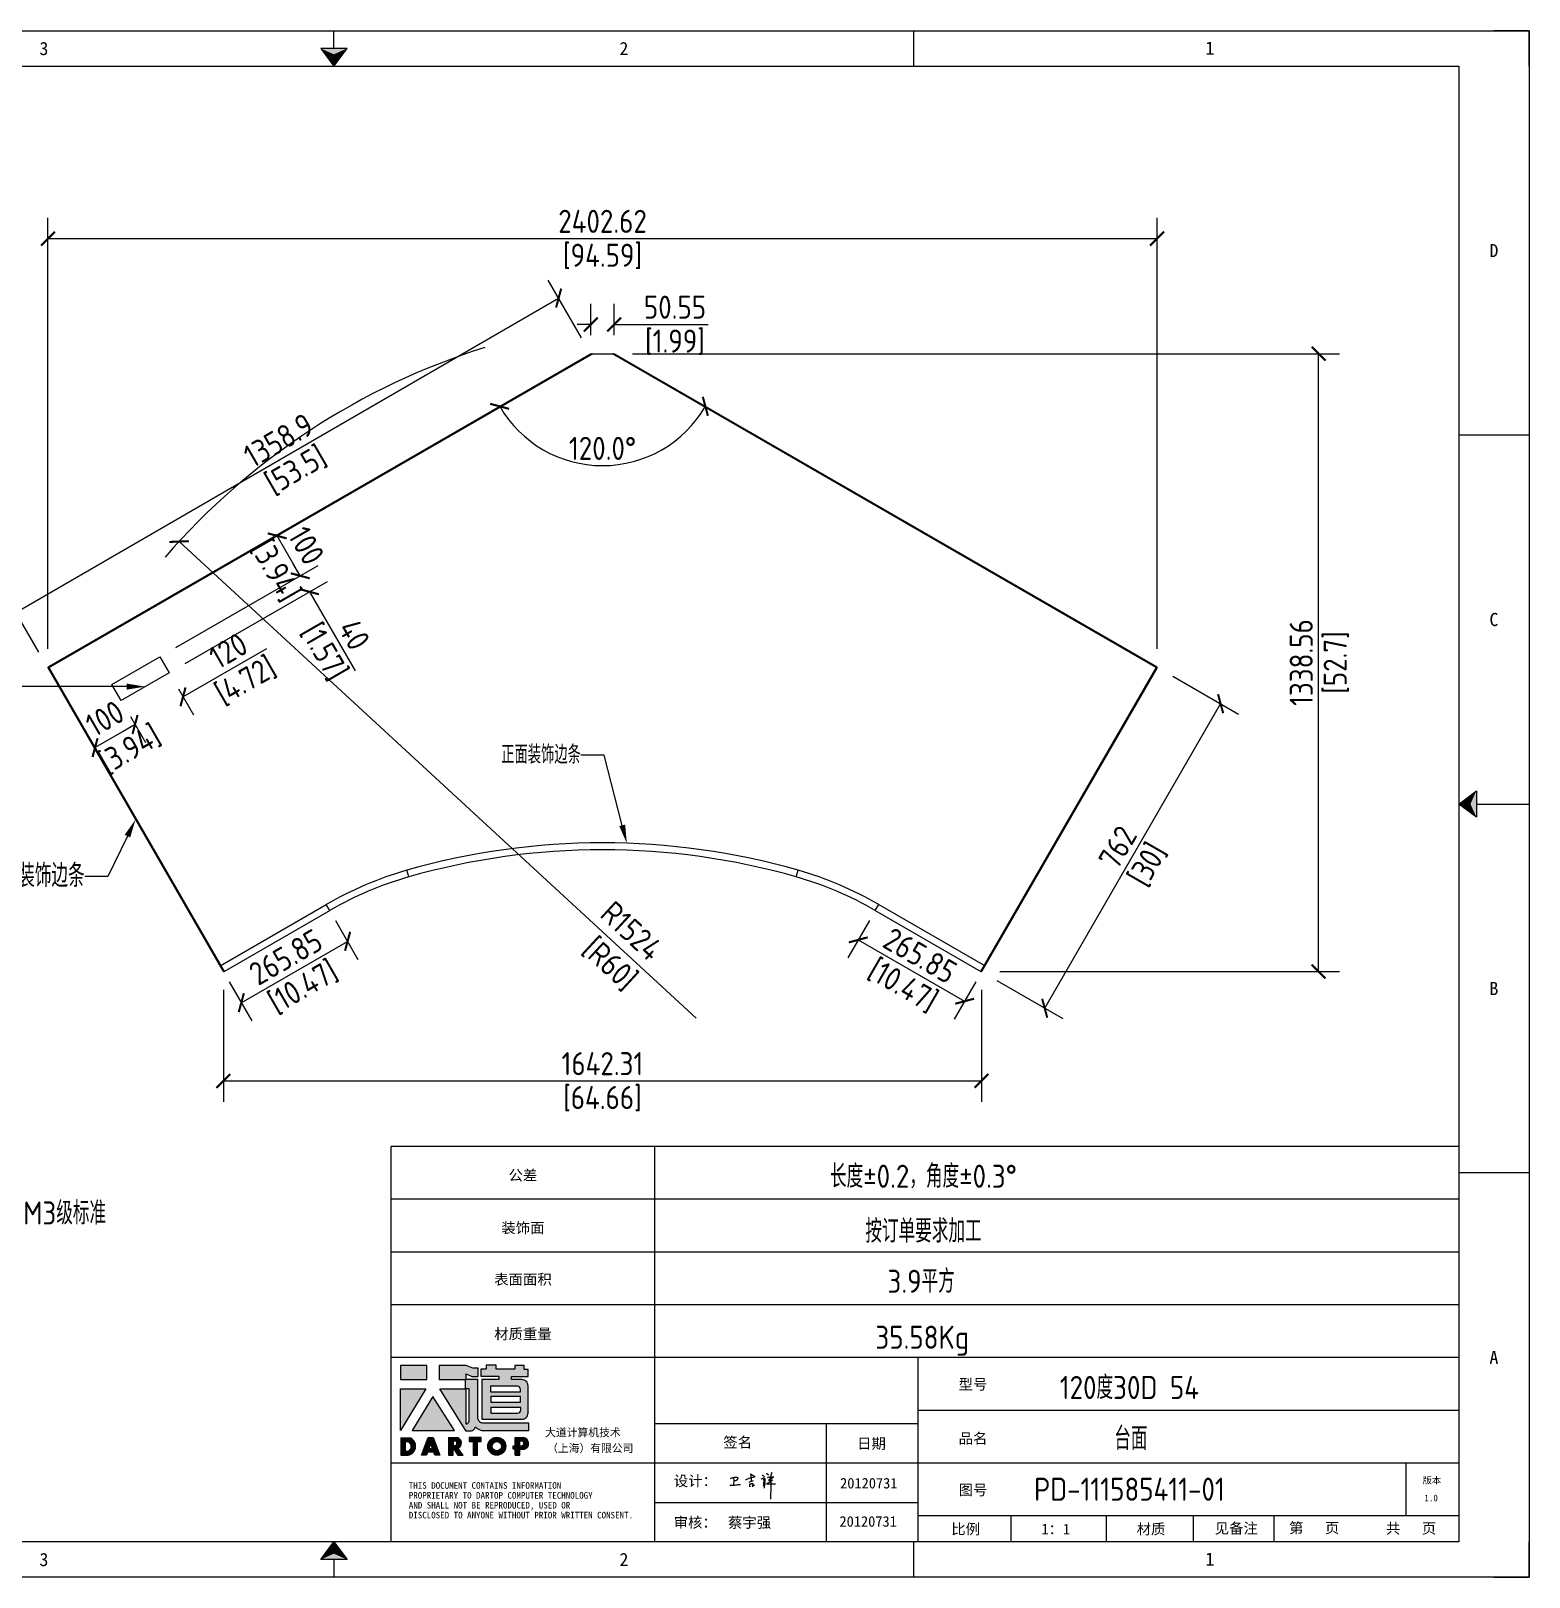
# Model space of a CAD drawing. Header units: millimetres. Extents: x -56 to 14674, y 2 to 8326.
# Drawn here: x 1596 to 4841, y 2 to 3353 of the extents above; entities that cross this region are included whole.
import ezdxf
from ezdxf import colors
from ezdxf.entities.mleader import LeaderData, LeaderLine
from ezdxf.enums import TextEntityAlignment as Align
from ezdxf.math import Vec2, Vec3

# ---------------------------------------------------------------- set-up
doc = ezdxf.new("R2010")
doc.units = ezdxf.units.MM
doc.header["$MEASUREMENT"] = 0
doc.linetypes.add('DOT', pattern=[0.2, 0.1, -0.1])
for name, color, linetype in [('DIM', 254, 'Continuous'), ('print', 30, 'Continuous'), ('TITLEBLOCK', 7, 'Continuous'), ('WORKSURFACE', 7, 'Continuous')]:
    doc.layers.add(name, color=color, linetype=linetype)
doc.styles.add('Dartop', font='')
doc.styles.add('Dartop Text Style', font='gbenor.shx', dxfattribs={"bigfont": 'gbcbig.shx'})
doc.styles.add('hzHT', font='simhei.ttf')
doc.styles.get('Dartop').set_extended_font_data('FangSong_GB2312')
doc.dimstyles.new('Dartop DIM Style', dxfattribs={"dimscale": 20, "dimtxt": 2.5, "dimasz": 1.5, "dimexe": 2.25, "dimexo": 2, "dimtad": 1, "dimdsep": 46, "dimtxsty": 'Dartop Text Style', "dimblk": 'ARCHTICK', "dimcen": 0.09, "dimadec": 1, "dimazin": 0, "dimtfac": 1, "dimtofl": 0, "dimtmove": 0, "dimatfit": 1, "dimfxl": 1, "dimtolj": 1, "dimtzin": 0, "dimarcsym": 0})

# ---------------------------------------------------------------- blocks, each defined once
blk = doc.blocks.new('*U6')
at = {"color": 254, "linetype": 'Continuous', "extrusion": (0, 0, -1)}
for points in [[(-17, 0.333), (-16.812, 0.25), (-17, 0.5)], [(-17, 0.333), (-17, 0.5), (-17.188, 0.25)], [(-17, 0.333), (-17.188, 0.25), (-16.812, 0.25)]]:
    blk.add_solid(points, dxfattribs=at)
blk = doc.blocks.new('*U5')
at = {"color": 254, "linetype": 'Continuous', "extrusion": (0, 0, -1)}
for points in [[(-33.167, 11), (-33, 11), (-33.25, 11.188)], [(-33.167, 11), (-33.25, 11.188), (-33.25, 10.812)], [(-33.167, 11), (-33.25, 10.812), (-33, 11)]]:
    blk.add_solid(points, dxfattribs=at)
blk = doc.blocks.new('*U7')
at = {"color": 254, "linetype": 'Continuous'}
for points in [[(17, 21.667), (17.188, 21.75), (16.812, 21.75)], [(17, 21.667), (16.812, 21.75), (17, 21.5)], [(17, 21.667), (17, 21.5), (17.188, 21.75)]]:
    blk.add_solid(points, dxfattribs=at)
blk = doc.blocks.new('dadao')
for p, q in [((48, 19.2), (44.9, 10.4)), ((44.9, 10.4), (51.2, 10.4)), ((51.2, 10.4), (48, 19.2))]:
    blk.add_line(p, q)
for points in [[(41.8, 121.6), (41.8, 143.7), (-0.4, 143.7), (-0.4, 121.6), (41.8, 121.6)], [(104.8, 122), (104.8, 130.3), (114.1, 126.3), (124.2, 126.3), (124.2, 139.6), (115.9, 139.6), (105.1, 143.9), (61.5, 143.9)], [(61.7, 144), (61.7, 121.3), (103.9, 121.3)], [(113.4, 38.7), (105.1, 38.7), (63, 106.5), (103.9, 106.5), (103.9, 120.9), (103.9, 121.3)], [(109.7, 53.6), (109.7, 106.2), (104.3, 106.2), (104.3, 50.4), (106.6, 50.4)], [(144.6, 94.4), (144.6, 84.8), (192, 84.8), (192, 94.1), (144.9, 94.1)], [(0, 28), (0, 0), (11.8, 0)], [(0.1, 28), (14, 28)], [(76.8, 28.2), (76.8, 0), (84.1, 0), (84.1, 11.1), (91.6, -0.1), (100.3, -0.1), (91.7, 11.1)], [(76.8, 28.2), (90.6, 28.2)], [(120.2, 45), (119.5, 45), (119.5, 44.6)], [(183.7, 0), (183.7, 9.6), (180.6, 9.6), (180.6, 14.9), (183.8, 14.9), (183.8, 28.1), (196.1, 28.1), (196.5, 28.1)], [(7.1, 21.8), (7.1, 6.1), (12, 6.1)], [(7.1, 21.8), (11.4, 21.8)], [(84, 22.7), (84, 15.3), (87.2, 15.3)], [(84, 22.7), (87.3, 22.7)], [(183.7, 0), (190.9, 0), (190.9, 9.6), (198.8, 9.6)], [(194.9, 22.3), (190.8, 22.3), (190.8, 15), (194.4, 15)]]:
    blk.add_lwpolyline(points)
blk.add_lwpolyline([(137.1, 144.2), (137.1, 137.9), (128.3, 137.9), (128.3, 126.5), (157.3, 126.5), (157.3, 121.5), (130.3, 121.5), (130.3, 57.5), (194.4, 57.5, 0.414214), (204.4, 67.5), (204.4, 111.3, 0.414214), (194.4, 121.3), (177.5, 121.3), (177.5, 126.3), (204.7, 126.3), (204.7, 137.7), (198.2, 137.7), (198.2, 143.9), (183.3, 143.9), (183.3, 138), (153, 138), (153, 144.2), (137.1, 144.2)], format="xyb", close=True)
for points in [[(-0.3, 106.2), (40.4, 106.2), (-0.3, 39.7), (-0.3, 106.2)], [(51.7, 94.1), (18.4, 39.3), (86.2, 39.3)], [(43.8, 28.2), (51.8, 28.2), (62.6, -0.1), (55, -0.1), (53.2, 5), (42.9, 5), (41.1, 0), (33.6, 0)], [(110, 28.1), (110, 21.9), (116, 21.9), (116, -0.1), (123.2, -0.1), (123.2, 22), (129.2, 22), (129.2, 28.1), (110, 28.1)]]:
    blk.add_lwpolyline(points, close=True)
for points in [[(104.8, 122), (123.4, 122), (123.4, 60, 0.414214), (131.4, 52), (204.8, 52), (204.8, 39.1), (131.7, 39.1)], [(144.3, 110.8), (144.3, 101.8), (192.3, 101.8), (192.3, 105.5, 0.414214), (187.3, 110.5), (144.3, 110.5)], [(144.6, 77), (144.6, 67.5), (187.6, 67.5, 0.414214), (192.6, 72.5), (192.6, 76.4), (144.6, 76.4)]]:
    blk.add_lwpolyline(points, format="xyb")
for radius in [14.5, 7.44]:
    blk.add_circle((154.2, 14.2), radius)
for centre, radius, start, end in [((99.2, 60.7), 12.6, 305.6399, 325.969), ((9.6, 14.2), 14.4, 278.6604, 72.3203), ((88.6, 19.4), 8.95, 290.6073, 77.2124), ((111.6, 46.7), 8.19, 282.9811, 347.6627), ((136, 61.7), 22.9, 226.7358, 259.3209), ((195.7, 18.6), 9.51, 288.8959, 85.2442), ((8.5, 13.9), 8.49, 294.2143, 69.7177), ((86.4, 19), 3.8, 282.527, 76.7196), ((193.7, 18.7), 3.8, 280.9891, 72.5513)]:
    blk.add_arc(centre, radius, start, end)
blk = doc.blocks.new('h')
for p, q in [((20773.3, -2331.8), (20775.3, -2338.7)), ((20789.1, -2340.9), (20773.5, -2331.9)), ((20775.3, -2338.7), (20775.6, -2351.2)), ((20845.7, -2343.5), (20848.4, -2353)), ((20768.1, -2360.9), (20773, -2359.1)), ((20769.5, -2366.9), (20769.8, -2370.6)), ((20769.8, -2370.6), (20770.9, -2378)), ((20770.9, -2378), (20771.5, -2370.6)), ((20772.4, -2369.3), (20774.9, -2367.8)), ((20773, -2359.1), (20784.1, -2355.2)), ((20775.6, -2351.2), (20775.5, -2357.3)), ((20782.2, -2369.2), (20780, -2377.1)), ((20780, -2377.1), (20788.3, -2371.3)), ((20780.1, -2366.4), (20780.8, -2366.4)), ((20781.9, -2367.4), (20782.2, -2369.2)), ((20848.9, -2370.3), (20847.9, -2424)), ((20848.4, -2353), (20848.9, -2370.3))]:
    blk.add_line(p, q)
for points in [[(20699.1, -2348.2, -0.029745), (20704.6, -2345.4, -0.046842), (20708.4, -2344.2, -0.00919), (20714.3, -2343, -0.018517), (20717.2, -2342.5, -0.037841), (20720.3, -2342.4, -0.039541), (20723.2, -2342.8, -0.149785), (20726, -2344.3, -0.204935), (20726.9, -2346.6, -0.074872), (20726.5, -2348.3, -0.061615), (20725.6, -2350.3, -0.034204), (20723.8, -2352.6, -0.045776), (20722.3, -2354.1, -0.054985), (20720.4, -2355.3, -0.036348), (20717.3, -2356.5, -0.067752), (20715.7, -2356.8, -0.043553), (20713.2, -2356.7)], [(20755, -2351.9, -0.024077), (20759.9, -2350.1, -0.013147), (20768.7, -2346.5, -0.00522), (20775.4, -2344.1, -0.018517), (20777.3, -2343.4, -0.008274), (20786.3, -2341, -0.039541), (20788.3, -2340.8, -0.079216), (20789.4, -2341, -0.204935)], [(20816.8, -2335, -0.053561), (20819.6, -2336.1, -0.075272), (20821.3, -2337.3, -0.005295), (20822.5, -2338.5, -0.009337), (20823.1, -2339.1, -0.026146), (20823.7, -2339.8, -0.016644), (20824.5, -2340.9)], [(20832.1, -2329.2, -0.053561), (20834.9, -2330.3, -0.075272), (20836.7, -2331.5, -0.005295), (20837.8, -2332.6, -0.009337), (20838.5, -2333.3, -0.026146), (20839, -2334, -0.016644), (20839.8, -2335.1)], [(20836, -2343.7, -0.02797), (20842.1, -2342.6, -0.048868), (20845.6, -2342.2, -0.00919), (20851.1, -2341.4, -0.018517), (20853.9, -2341.1, -0.037841), (20856.7, -2341.2, -0.039541), (20859.4, -2341.6, -0.018282), (20840.6, -2354.7, -0.000937)], [(20847.6, -2340.2, 0.021784), (20849.6, -2335.9, 0.028296), (20850.8, -2332.4, 0.008136), (20851.9, -2328.2, 0.028913), (20852.2, -2327, 0.08193), (20852.1, -2325.9, 0.075058), (20851.7, -2324.7, 0.275043)], [(20696.6, -2372.4, 0.002073), (20710.6, -2371.9, 0.016137), (20719.6, -2371.3, 0.008314), (20736.9, -2369.3)], [(20813.5, -2350.1, 0.007348), (20815.9, -2348.7, 0.008421), (20818, -2347.3, 0.009459), (20819.7, -2346.2, -0.016325), (20820.7, -2345.5, -0.173771), (20821.8, -2345.3, -0.085159), (20823.9, -2346, -0.125883), (20826, -2347.9, -0.160659), (20826.6, -2350.1, -0.010447), (20826.5, -2352.3, -0.008247), (20826.2, -2355.1, -0.002698), (20825.3, -2374, 0.001562), (20823.9, -2383.7, 0.016137)]]:
    blk.add_lwpolyline(points, format="xyb")
for points in [[(20711.3, -2343.5), (20711.3, -2343.5), (20711.5, -2355.8), (20710.7, -2368), (20710.6, -2371.9)], [(20821.5, -2350.6), (20822.4, -2359.2), (20822.2, -2364.9), (20821.7, -2369), (20821.3, -2376.3), (20823.6, -2368.5), (20827.2, -2366.3), (20829.5, -2366.3)], [(20840.6, -2354.7), (20850, -2354.7), (20855, -2354.3), (20845.9, -2361.1), (20840.5, -2364), (20833, -2367.5), (20863.2, -2367.4), (20865.9, -2367.3)]]:
    blk.add_lwpolyline(points)
for centre, radius, start, end in [((20773.7, -2371.2), 2.3, 121.9907, 163.6016), ((20787.5, -2406), 40.3, 100.6183, 108.2482), ((20780.8, -2367.6), 1.15, 9.4675, 90)]:
    blk.add_arc(centre, radius, start, end)
blk = doc.blocks.new('_ArchTick')
at = {"color": 0, "linetype": 'ByBlock', "const_width": 0.15}
blk.add_lwpolyline([(-0.5, -0.5), (0.5, 0.5)], dxfattribs=at)
blk = doc.blocks.new('*D9')
at = {"layer": 'Defpoints', "color": 0, "transparency": 16777216}
for p in [(4035.6, 2902.7), (1632.9, 1973.7), (4035.6, 1973.7)]:
    blk.add_point(p, dxfattribs=at)
at = {"layer": 'DIM', "color": 0, "lineweight": -2, "transparency": 16777216}
for p, q in [((1632.9, 2013.7), (1632.9, 2947.7)), ((4035.6, 2013.7), (4035.6, 2947.7)), ((1632.9, 2902.7), (4035.6, 2902.7))]:
    blk.add_line(p, q, dxfattribs=at)
at = {"layer": 'DIM', "color": 0, "lineweight": -2, "transparency": 16777216, "xscale": 30, "yscale": 30, "zscale": 30, "rotation": 180}
blk.add_blockref('_ArchTick', (1632.9, 2902.7), dxfattribs=at)
at = {"layer": 'DIM', "color": 0, "lineweight": -2, "transparency": 16777216, "xscale": 30, "yscale": 30, "zscale": 30}
blk.add_blockref('_ArchTick', (4035.6, 2902.7), dxfattribs=at)
at = {"layer": 'DIM', "color": 0, "transparency": 16777216, "char_height": 50, "attachment_point": 5, "style": 'Dartop Text Style'}
for s, insert in [('\\A1;2402.62', (2834.3, 2940.2)), ('\\A1;[94.59]', (2834.3, 2864.2))]:
    blk.add_mtext(s, dxfattribs=dict(at, insert=insert))
blk = doc.blocks.new('*D10')
at = {"layer": 'Defpoints', "color": 0, "transparency": 16777216}
for p in [(2739.2, 2773.9), (2809, 2653.4), (1633.1, 1972.2)]:
    blk.add_point(p, dxfattribs=at)
at = {"layer": 'DIM', "color": 0, "lineweight": -2, "transparency": 16777216}
for p, q in [((2788.9, 2688), (2716.6, 2812.8)), ((1563.3, 2092.7), (2739.2, 2773.9)), ((1613.1, 2006.8), (1540.8, 2131.6))]:
    blk.add_line(p, q, dxfattribs=at)
at = {"layer": 'DIM', "color": 0, "lineweight": -2, "transparency": 16777216, "xscale": 30, "yscale": 30, "zscale": 30}
for p, rotation in [((2739.2, 2773.9), 30.08460492132359), ((1563.3, 2092.7), 210.0846049213236)]:
    blk.add_blockref('_ArchTick', p, dxfattribs=dict(at, rotation=rotation))
at = {"layer": 'DIM', "color": 0, "transparency": 16777216, "char_height": 50, "attachment_point": 5, "rotation": 30.0846, "style": 'Dartop Text Style'}
for s, insert in [('\\A1;1358.9', (2132.5, 2465.7)), ('\\A1;[53.5]', (2170.6, 2399.9))]:
    blk.add_mtext(s, dxfattribs=dict(at, insert=insert))
blk = doc.blocks.new('*D11')
at = {"layer": 'Defpoints', "color": 0, "transparency": 16777216}
for p in [(2859.5, 2716.7), (2809, 2653.4), (2859.5, 2653.4)]:
    blk.add_point(p, dxfattribs=at)
at = {"layer": 'DIM', "color": 0, "lineweight": -2, "transparency": 16777216}
for p, q in [((2809, 2693.4), (2809, 2761.7)), ((2859.5, 2693.4), (2859.5, 2761.7)), ((2809, 2716.7), (2779, 2716.7)), ((2859.5, 2716.7), (3062.9, 2716.7))]:
    blk.add_line(p, q, dxfattribs=at)
at = {"layer": 'DIM', "color": 0, "lineweight": -2, "transparency": 16777216, "xscale": 30, "yscale": 30, "zscale": 30}
blk.add_blockref('_ArchTick', (2809, 2716.7), dxfattribs=at)
at = {"layer": 'DIM', "color": 0, "lineweight": -2, "transparency": 16777216, "xscale": 30, "yscale": 30, "zscale": 30, "rotation": 180}
blk.add_blockref('_ArchTick', (2859.5, 2716.7), dxfattribs=at)
at = {"layer": 'DIM', "color": 0, "transparency": 16777216, "char_height": 50, "attachment_point": 5, "style": 'Dartop Text Style'}
for s, insert in [('\\A1;50.55', (2991.2, 2754.2)), ('\\A1;[1.99]', (2991.2, 2678.2))]:
    blk.add_mtext(s, dxfattribs=dict(at, insert=insert))
blk = doc.blocks.new('*D12')
at = {"layer": 'Defpoints', "color": 0, "transparency": 16777216}
for p in [(2809, 2653.4), (2859.5, 2653.4), (2746.3, 2426.2), (1633.9, 1974.9), (4034.6, 1974.9)]:
    blk.add_point(p, dxfattribs=at)
at = {"layer": 'DIM', "color": 0, "lineweight": -2, "transparency": 16777216}
blk.add_arc((2834.3, 2668), 257.2, 210, 330, dxfattribs=at)
at = {"layer": 'DIM', "color": 0, "lineweight": -2, "transparency": 16777216, "xscale": 30, "yscale": 30, "zscale": 30}
for p, rotation in [((2611.5, 2539.3), 119.9999999999831), ((3057, 2539.3), 59.99999999996333)]:
    blk.add_blockref('_ArchTick', p, dxfattribs=dict(at, rotation=rotation))
at = {"layer": 'DIM', "color": 0, "transparency": 16777216, "insert": (2834.3, 2448.2), "char_height": 50, "attachment_point": 5, "style": 'Dartop Text Style'}
blk.add_mtext('\\A1;120.0°', dxfattribs=at)
blk = doc.blocks.new('*D8')
at = {"layer": 'Defpoints', "color": 0, "transparency": 16777216}
for p in [(1916.9, 2246.3), (3037.4, 1213.3)]:
    blk.add_point(p, dxfattribs=at)
at = {"layer": 'DIM', "color": 0, "lineweight": -2, "transparency": 16777216}
blk.add_line((3037.4, 1213.3), (1916.9, 2246.3), dxfattribs=at)
blk.add_arc((3037.4, 1213.3), 1524, 107.4921, 139.0175, dxfattribs=at)
at = {"layer": 'DIM', "color": 0, "lineweight": -2, "transparency": 16777216, "xscale": 30, "yscale": 30, "zscale": 30, "rotation": 137.3256796875399}
blk.add_blockref('_ArchTick', (1916.9, 2246.3), dxfattribs=at)
at = {"layer": 'DIM', "color": 0, "transparency": 16777216, "insert": (2867.4, 1370.1), "char_height": 50, "attachment_point": 5, "rotation": 317.3257, "style": 'Dartop Text Style'}
blk.add_mtext('\\A1;R1524\\P [R60]', dxfattribs=at)
blk = doc.blocks.new('*D13')
at = {"layer": 'Defpoints', "color": 0, "transparency": 16777216}
for p in [(2235.9, 1459.9), (2282, 1380), (2005.7, 1327)]:
    blk.add_point(p, dxfattribs=at)
at = {"layer": 'DIM', "color": 0, "lineweight": -2, "transparency": 16777216}
for p, q in [((2255.9, 1425.2), (2304.5, 1341)), ((2051.8, 1247.1), (2282, 1380)), ((2025.7, 1292.3), (2074.3, 1208.1))]:
    blk.add_line(p, q, dxfattribs=at)
at = {"layer": 'DIM', "color": 0, "lineweight": -2, "transparency": 16777216, "xscale": 30, "yscale": 30, "zscale": 30}
for p, rotation in [((2282, 1380), 29.99999999993417), ((2051.8, 1247.1), 209.9999999999342)]:
    blk.add_blockref('_ArchTick', p, dxfattribs=dict(at, rotation=rotation))
at = {"layer": 'DIM', "color": 0, "transparency": 16777216, "char_height": 50, "attachment_point": 5, "rotation": 30, "style": 'Dartop Text Style'}
for s, insert in [('\\A1;265.85', (2148.1, 1346)), ('\\A1;[10.47]', (2186.2, 1280.2))]:
    blk.add_mtext(s, dxfattribs=dict(at, insert=insert))
blk = doc.blocks.new('*D14')
at = {"layer": 'Defpoints', "color": 0, "transparency": 16777216}
for p in [(3432.6, 1459.9), (3662.9, 1327), (3618.6, 1250.2)]:
    blk.add_point(p, dxfattribs=at)
at = {"layer": 'DIM', "color": 0, "lineweight": -2, "transparency": 16777216}
for p, q in [((3412.6, 1425.2), (3365.8, 1344.2)), ((3388.3, 1383.2), (3618.6, 1250.2)), ((3642.9, 1292.3), (3596.1, 1211.3))]:
    blk.add_line(p, q, dxfattribs=at)
at = {"layer": 'DIM', "color": 0, "lineweight": -2, "transparency": 16777216, "xscale": 30, "yscale": 30, "zscale": 30}
for p, rotation in [((3388.3, 1383.2), 150.0000000000659), ((3618.6, 1250.2), 330.0000000000659)]:
    blk.add_blockref('_ArchTick', p, dxfattribs=dict(at, rotation=rotation))
at = {"layer": 'DIM', "color": 0, "transparency": 16777216, "char_height": 50, "attachment_point": 5, "rotation": 330, "style": 'Dartop Text Style'}
for s, insert in [('\\A1;265.85', (3522.2, 1349.2)), ('\\A1;[10.47]', (3484.2, 1283.3))]:
    blk.add_mtext(s, dxfattribs=dict(at, insert=insert))
blk = doc.blocks.new('*D15')
at = {"layer": 'Defpoints', "color": 0, "transparency": 16777216}
for p in [(4034.6, 1974.9), (4173.1, 1895), (3653.6, 1315)]:
    blk.add_point(p, dxfattribs=at)
at = {"layer": 'DIM', "color": 0, "lineweight": -2, "transparency": 16777216}
for p, q in [((4069.3, 1954.9), (4212.1, 1872.5)), ((3792.1, 1235), (4173.1, 1895)), ((3688.3, 1295), (3831.1, 1212.5))]:
    blk.add_line(p, q, dxfattribs=at)
at = {"layer": 'DIM', "color": 0, "lineweight": -2, "transparency": 16777216, "xscale": 30, "yscale": 30, "zscale": 30}
for p, rotation in [((4173.1, 1895), 60.00049626370129), ((3792.1, 1235), 240.0004962637013)]:
    blk.add_blockref('_ArchTick', p, dxfattribs=dict(at, rotation=rotation))
at = {"layer": 'DIM', "color": 0, "transparency": 16777216, "char_height": 50, "attachment_point": 5, "rotation": 60.0005, "style": 'Dartop Text Style'}
for s, insert in [('\\A1;762', (3950.2, 1583.8)), ('\\A1;[30]', (4016, 1545.7))]:
    blk.add_mtext(s, dxfattribs=dict(at, insert=insert))
blk = doc.blocks.new('*D16')
at = {"layer": 'Defpoints', "color": 0, "transparency": 16777216}
for p in [(2859.5, 2653.4), (4385.3, 2653.4), (3655.2, 1314.8)]:
    blk.add_point(p, dxfattribs=at)
at = {"layer": 'DIM', "color": 0, "lineweight": -2, "transparency": 16777216}
for p, q in [((2899.5, 2653.4), (4430.3, 2653.4)), ((4385.3, 1314.8), (4385.3, 2653.4)), ((3695.2, 1314.8), (4430.3, 1314.8))]:
    blk.add_line(p, q, dxfattribs=at)
at = {"layer": 'DIM', "color": 0, "lineweight": -2, "transparency": 16777216, "xscale": 30, "yscale": 30, "zscale": 30}
for p, rotation in [((4385.3, 2653.4), 90), ((4385.3, 1314.8), 270)]:
    blk.add_blockref('_ArchTick', p, dxfattribs=dict(at, rotation=rotation))
at = {"layer": 'DIM', "color": 0, "transparency": 16777216, "char_height": 50, "attachment_point": 5, "rotation": 90, "style": 'Dartop Text Style'}
for s, insert in [('\\A1;1338.56', (4347.8, 1984.1)), ('\\A1;[52.7]', (4423.9, 1984.1))]:
    blk.add_mtext(s, dxfattribs=dict(at, insert=insert))
blk = doc.blocks.new('*D17')
at = {"layer": 'Defpoints', "color": 0, "transparency": 16777216}
for p in [(1791.5, 1901.9), (1704.9, 1851.9), (1735, 1799.8)]:
    blk.add_point(p, dxfattribs=at)
at = {"layer": 'DIM', "color": 0, "lineweight": -2, "transparency": 16777216}
for p, q in [((1821.6, 1849.8), (1735, 1799.8)), ((1811.5, 1867.3), (1844.1, 1810.9)), ((1724.9, 1817.3), (1757.5, 1760.9))]:
    blk.add_line(p, q, dxfattribs=at)
at = {"layer": 'DIM', "color": 0, "lineweight": -2, "transparency": 16777216, "xscale": 30, "yscale": 30, "zscale": 30}
for p, rotation in [((1821.6, 1849.8), 30.00000000003235), ((1735, 1799.8), 210.0000000000324)]:
    blk.add_blockref('_ArchTick', p, dxfattribs=dict(at, rotation=rotation))
at = {"layer": 'DIM', "color": 0, "transparency": 16777216, "insert": (1778.3, 1824.8), "char_height": 50, "attachment_point": 5, "rotation": 30, "style": 'Dartop Text Style'}
blk.add_mtext('\\A1;100\\P [3.94]', dxfattribs=at)
blk = doc.blocks.new('*D18')
at = {"layer": 'Defpoints', "color": 0, "transparency": 16777216}
for p in [(1895.4, 1961.9), (1925.5, 1909.8), (1791.5, 1901.9)]:
    blk.add_point(p, dxfattribs=at)
at = {"layer": 'DIM', "color": 0, "lineweight": -2, "transparency": 16777216}
for p, q in [((1925.5, 1909.8), (2107.4, 2014.8)), ((1915.4, 1927.3), (1948, 1870.9)), ((1821.6, 1849.8), (1795.6, 1834.8)), ((1811.5, 1867.3), (1844.1, 1810.9))]:
    blk.add_line(p, q, dxfattribs=at)
at = {"layer": 'DIM', "color": 0, "lineweight": -2, "transparency": 16777216, "xscale": 30, "yscale": 30, "zscale": 30}
for p, rotation in [((1925.5, 1909.8), 209.9999999999936), ((1821.6, 1849.8), 29.99999999999365)]:
    blk.add_blockref('_ArchTick', p, dxfattribs=dict(at, rotation=rotation))
at = {"layer": 'DIM', "color": 0, "transparency": 16777216, "char_height": 50, "attachment_point": 5, "rotation": 30, "style": 'Dartop Text Style'}
for s, insert in [('\\A1;120', (2023.7, 2009.8)), ('\\A1;[4.72]', (2061.7, 1944))]:
    blk.add_mtext(s, dxfattribs=dict(at, insert=insert))
blk = doc.blocks.new('*D19')
at = {"layer": 'Defpoints', "color": 0, "transparency": 16777216}
for p in [(2199.5, 2137.5), (1875.4, 1996.6), (1895.4, 1961.9)]:
    blk.add_point(p, dxfattribs=at)
at = {"layer": 'DIM', "color": 0, "lineweight": -2, "transparency": 16777216}
for p, q in [((1910.1, 2016.6), (2218.4, 2194.6)), ((2179.5, 2172.1), (2164.5, 2198.1)), ((1930.1, 1981.9), (2238.4, 2160)), ((2199.5, 2137.5), (2298.2, 1966.4))]:
    blk.add_line(p, q, dxfattribs=at)
at = {"layer": 'DIM', "color": 0, "lineweight": -2, "transparency": 16777216, "xscale": 30, "yscale": 30, "zscale": 30}
for p, rotation in [((2179.5, 2172.1), 299.9999999999941), ((2199.5, 2137.5), 119.9999999999941)]:
    blk.add_blockref('_ArchTick', p, dxfattribs=dict(at, rotation=rotation))
at = {"layer": 'DIM', "color": 0, "transparency": 16777216, "char_height": 50, "attachment_point": 5, "rotation": 300, "style": 'Dartop Text Style'}
for s, insert in [('\\A1;[1.57]', (2230.5, 2006.7)), ('\\A1;40', (2296.3, 2044.7))]:
    blk.add_mtext(s, dxfattribs=dict(at, insert=insert))
blk = doc.blocks.new('*D20')
at = {"layer": 'Defpoints', "color": 0, "transparency": 16777216}
for p in [(2129.5, 2258.7), (1825.4, 2083.2), (1875.4, 1996.6)]:
    blk.add_point(p, dxfattribs=at)
at = {"layer": 'DIM', "color": 0, "lineweight": -2, "transparency": 16777216}
for p, q in [((1860.1, 2103.2), (2168.4, 2281.2)), ((2179.5, 2172.1), (2129.5, 2258.7)), ((1910.1, 2016.6), (2218.4, 2194.6))]:
    blk.add_line(p, q, dxfattribs=at)
at = {"layer": 'DIM', "color": 0, "lineweight": -2, "transparency": 16777216, "xscale": 30, "yscale": 30, "zscale": 30}
for p, rotation in [((2129.5, 2258.7), 119.9999999999853), ((2179.5, 2172.1), 299.9999999999853)]:
    blk.add_blockref('_ArchTick', p, dxfattribs=dict(at, rotation=rotation))
at = {"layer": 'DIM', "color": 0, "transparency": 16777216, "insert": (2154.5, 2215.4), "char_height": 50, "attachment_point": 5, "rotation": 300, "style": 'Dartop Text Style'}
blk.add_mtext('\\A1;100\\P [3.94]', dxfattribs=at)
blk = doc.blocks.new('*D21')
at = {"layer": 'Defpoints', "color": 0, "transparency": 16777216}
for p in [(2012.9, 1315), (3655.2, 1314.8), (3655.2, 1077.5)]:
    blk.add_point(p, dxfattribs=at)
at = {"layer": 'DIM', "color": 0, "lineweight": -2, "transparency": 16777216}
for p, q in [((2012.9, 1275), (2012.9, 1032.5)), ((3655.2, 1274.8), (3655.2, 1032.5)), ((2012.9, 1077.5), (3655.2, 1077.5))]:
    blk.add_line(p, q, dxfattribs=at)
at = {"layer": 'DIM', "color": 0, "lineweight": -2, "transparency": 16777216, "xscale": 30, "yscale": 30, "zscale": 30, "rotation": 180}
blk.add_blockref('_ArchTick', (2012.9, 1077.5), dxfattribs=at)
at = {"layer": 'DIM', "color": 0, "lineweight": -2, "transparency": 16777216, "xscale": 30, "yscale": 30, "zscale": 30}
blk.add_blockref('_ArchTick', (3655.2, 1077.5), dxfattribs=at)
at = {"layer": 'DIM', "color": 0, "transparency": 16777216, "char_height": 50, "attachment_point": 5, "style": 'Dartop Text Style'}
for s, insert in [('\\A1;1642.31', (2834, 1115)), ('\\A1;[64.66]', (2834, 1039))]:
    blk.add_mtext(s, dxfattribs=dict(at, insert=insert))

msp = doc.modelspace()

# ---------------------------------------------------------------- hatches: boundary and pattern name
at = {"layer": 'TITLEBLOCK'}
for points in [[(2453.525, 460.648), (2396.571, 460.648), (2396.571, 430.892), (2453.525, 430.892)], [(2451.692, 410.072), (2396.723, 410.072), (2396.723, 320.323)], [(2466.929, 393.785), (2421.994, 319.725), (2513.493, 319.725)], [(2571.59, 304.572), (2545.587, 304.572), (2545.587, 296.322), (2553.7, 296.322), (2553.7, 266.593), (2563.414, 266.593), (2563.414, 296.341), (2571.59, 296.341)]]:
    msp.add_hatch(color=0, dxfattribs=at).paths.add_polyline_path(points)
h = msp.add_hatch(color=0, dxfattribs=at)
h.paths.add_polyline_path([(2538.64, 442.564), (2551.21, 437.134), (2564.799, 437.134), (2564.799, 455.12), (2553.588, 455.12), (2538.979, 460.889), (2480.437, 460.889), (2480.437, 430.47), (2537.398, 430.47), (2537.398, 429.855), (2537.398, 410.412), (2482.163, 410.412), (2538.975, 318.982), (2550.226, 318.982, 0.27937482), (2558.438, 326.968), (2558.438, 327.389), (2559.43, 327.389, 0.14314537), (2574.918, 319.507), (2673.64, 319.507), (2673.64, 336.847), (2574.498, 336.847, -0.41421356), (2563.699, 347.646), (2563.699, 431.431), (2538.64, 431.431)])
h.paths.add_polyline_path([(2537.972, 410.024), (2545.21, 410.022), (2545.21, 339.059, -0.08893574), (2541.015, 334.745), (2537.946, 334.745)], flags=16)
h = msp.add_hatch(color=0, dxfattribs=at)
h.paths.add_polyline_path([(2673.47, 452.602), (2664.687, 452.602), (2664.687, 460.958), (2644.61, 460.958), (2644.61, 453.02), (2603.621, 453.02), (2603.621, 461.375), (2582.153, 461.375), (2582.153, 452.865), (2570.291, 452.865), (2570.291, 437.461), (2609.436, 437.461), (2609.436, 430.648), (2572.96, 430.648), (2572.96, 344.389), (2659.553, 344.389, 0.41421356), (2673.052, 357.887), (2673.052, 416.959, 0.41421356), (2659.553, 430.458), (2636.662, 430.458), (2636.662, 437.143), (2673.47, 437.143)])
h.paths.add_polyline_path([(2649.99, 415.834, -0.41421356), (2656.739, 409.085), (2656.739, 404.136), (2591.908, 404.136), (2591.908, 415.834)], flags=16)
h.paths.add_polyline_path([(2656.321, 393.69), (2656.321, 381.156), (2592.327, 381.156), (2592.327, 393.69)], flags=16)
h.paths.add_polyline_path([(2657.157, 369.875), (2657.157, 364.508, -0.41421356), (2650.408, 357.759), (2592.327, 357.759), (2592.327, 369.875)], flags=16)
h = msp.add_hatch(color=0, dxfattribs=at)
h.paths.add_polyline_path([(2415.985, 304.436), (2397.127, 304.436), (2397.127, 266.706), (2413.009, 266.706, 0.79301591)])
h.paths.add_polyline_path([(2413.289, 274.969), (2406.695, 274.969), (2406.695, 296.173), (2412.561, 296.173, -0.67136089)], flags=16)
h = msp.add_hatch(color=0, dxfattribs=at)
h.paths.add_polyline_path([(2467.071, 304.746), (2456.309, 304.746), (2442.469, 266.666), (2452.663, 266.666), (2455.062, 273.415), (2468.873, 273.415), (2471.323, 266.584), (2481.599, 266.584)])
h.paths.add_polyline_path([(2466.233, 280.689), (2457.677, 280.689), (2461.877, 292.655)], flags=16)
h = msp.add_hatch(color=0, dxfattribs=at)
h.paths.add_polyline_path([(2519.383, 304.72), (2500.836, 304.72), (2500.836, 266.645), (2510.637, 266.645), (2510.637, 281.739), (2520.711, 266.509), (2532.554, 266.509), (2520.96, 281.643, 0.74405494)])
h.paths.add_polyline_path([(2510.547, 287.374), (2510.547, 297.373), (2514.928, 297.373, -0.79680897), (2514.862, 287.374)], flags=16)
h = msp.add_hatch(color=0, dxfattribs=at)
h.paths.add_polyline_path([(2585.726, 285.819, 1), (2624.823, 285.819, 1)])
h.paths.add_polyline_path([(2615.317, 285.819, -1), (2595.232, 285.819, -1)], flags=16)
h = msp.add_hatch(color=0, dxfattribs=at)
h.paths.add_polyline_path([(2662.323, 304.629), (2661.762, 304.629), (2645.228, 304.629), (2645.228, 286.86), (2640.841, 286.86), (2640.841, 279.647), (2645.157, 279.647), (2645.157, 266.711), (2654.809, 266.711), (2654.809, 279.698), (2665.416, 279.698, 0.81230381)])
h.paths.add_polyline_path([(2654.666, 286.909), (2654.666, 296.848), (2660.159, 296.848, -0.77821343), (2659.598, 286.909)], flags=16)

# ---------------------------------------------------------------- linework, layer by layer
at = {"layer": 'print'}
msp.add_lwpolyline([(3.903, 3352.783), (4841.283, 3352.783), (4841.283, 2.429), (3.903, 2.429)], close=True, dxfattribs=at)
at = {"layer": 'TITLEBLOCK', "color": 0, "linetype": 'DOT'}
for p, q in [((3.903, 3352.783), (4765.139, 3352.783)), ((4841.283, 3276.639), (4841.283, 78.573)), ((4765.139, 2.429), (3.903, 2.429))]:
    msp.add_line(p, q, dxfattribs=at)
at = {"layer": 'TITLEBLOCK', "color": 0}
for p, q in [((2252.373, 3314.711), (2252.373, 3352.783)), ((3508.756, 3276.639), (3508.756, 3352.783)), ((4841.283, 3352.783), (4765.139, 3352.783)), ((4841.283, 3276.639), (4841.283, 3352.783)), ((156.192, 3276.639), (4688.994, 3276.639)), ((4688.994, 3276.639), (4688.994, 78.573)), ((4841.283, 2477.123), (4688.994, 2477.123)), ((4727.066, 1677.606), (4841.283, 1677.606)), ((2376.107, 78.573), (2376.107, 935.198)), ((4688.994, 935.198), (2376.107, 935.198)), ((2947.191, 935.198), (2947.191, 78.573)), ((4841.283, 878.09), (4688.994, 878.09)), ((4688.994, 820.981), (2376.107, 820.981)), ((4688.994, 706.765), (2376.107, 706.765)), ((4688.994, 592.548), (2376.107, 592.548)), ((4688.994, 478.332), (2376.107, 478.332)), ((3518.274, 78.573), (3518.274, 478.332)), ((2947.191, 335.561), (3518.274, 335.561)), ((3318.395, 335.561), (3318.395, 78.573)), ((3518.274, 364.115), (4688.994, 364.115)), ((2376.107, 249.898), (2947.191, 249.898)), ((2947.191, 249.898), (4688.994, 249.898)), ((4574.778, 135.682), (4574.778, 249.898)), ((2947.191, 164.236), (3518.274, 164.236)), ((3518.274, 135.682), (4688.994, 135.682)), ((3719.195, 78.573), (3719.195, 135.682)), ((3926.258, 78.573), (3926.258, 135.682)), ((4114.496, 78.573), (4114.496, 135.682)), ((4289.236, 78.573), (4289.236, 135.682)), ((4688.994, 78.573), (156.192, 78.573)), ((3508.756, 2.429), (3508.756, 78.573)), ((4841.283, 2.429), (4841.283, 78.573)), ((2252.373, 40.501), (2252.373, 2.429)), ((4765.139, 2.429), (4841.283, 2.429))]:
    msp.add_line(p, q, dxfattribs=at)
for points in [[(2252.373, 3276.639), (2280.927, 3314.711), (2223.819, 3314.711), (2252.373, 3276.639)], [(4688.994, 1677.606), (4727.066, 1706.16), (4727.066, 1649.052), (4688.994, 1677.606)], [(2252.373, 78.573), (2280.927, 40.501), (2223.819, 40.501), (2252.373, 78.573)]]:
    msp.add_lwpolyline(points, close=True, dxfattribs=at)
at = {"layer": 'WORKSURFACE', "color": 7, "linetype": 'Continuous'}
for p, q in [((2813.001, 2653.371), (1633.149, 1972.183)), ((2808.988, 2653.371), (1633.884, 1974.924)), ((2808.988, 2653.371), (2859.534, 2653.371)), ((4035.372, 1972.183), (2855.534, 2653.371)), ((4034.638, 1974.924), (2859.534, 2653.371)), ((1633.149, 1972.183), (2012.143, 1315.747)), ((1633.884, 1974.924), (2014.884, 1315.013)), ((3653.644, 1315.009), (4034.638, 1974.924)), ((3656.376, 1315.741), (4035.372, 1972.183)), ((2414.488, 1519.545), (2410.368, 1533.927)), ((3254.033, 1519.545), (3258.154, 1533.927)), ((2005.666, 1326.965), (2235.894, 1459.888)), ((2014.884, 1315.012), (2243.375, 1446.932)), ((2243.375, 1446.932), (2235.894, 1459.888)), ((3425.147, 1446.932), (3432.627, 1459.888)), ((3425.147, 1446.932), (3653.644, 1315.009)), ((3432.627, 1459.888), (3662.856, 1326.965))]:
    msp.add_line(p, q, dxfattribs=at)
at = {"layer": 'WORKSURFACE'}
for p, q in [((1771.489, 1936.583), (1875.412, 1996.583)), ((1875.412, 1996.583), (1895.412, 1961.942)), ((1895.412, 1961.942), (1791.489, 1901.942)), ((1791.489, 1901.942), (1771.489, 1936.583))]:
    msp.add_line(p, q, dxfattribs=at)
at = {"layer": 'WORKSURFACE', "color": 7, "linetype": 'Continuous'}
for centre, radius, start, end in [((1634.887, 1973.186), 2.007, 120, 210), ((4033.632, 1973.192), 2, 330, 59.857145), ((2834.261, 54.496), 1538.961, 74.011693, 105.988307), ((2834.261, 54.496), 1524, 74.011693, 105.988307), ((2624.375, 787.02), 776.961, 105.988307, 120), ((2624.375, 787.02), 762, 105.988307, 120), ((3044.147, 787.02), 762, 60, 74.011693), ((3044.147, 787.02), 776.961, 60, 74.011693), ((2013.88, 1316.75), 2.007, 209.99491, 300), ((3654.644, 1316.741), 2, 240, 330.010164)]:
    msp.add_arc(centre, radius, start, end, dxfattribs=at)

# ---------------------------------------------------------------- block references
at = {"layer": 'TITLEBLOCK', "color": 0, "linetype": 'Continuous', "xscale": 152.2888407109637, "yscale": 152.2888407109637, "zscale": 152.2888407109637}
for name in ['*U7', '*U5', '*U6']:
    msp.add_blockref(name, (-336.538, 2.429), dxfattribs=at)
at = {"layer": 'TITLEBLOCK', "color": 0}
for name, p, xscale, yscale, zscale in [('dadao', (2397.127, 266.706), 1.349832906196347, 1.349832906196347, 1.349832906196347), ('h', (-9012.389, 1591.04), 0.585704211006083, 0.585704211006083, 0.585704211006083)]:
    msp.add_blockref(name, p, dxfattribs=dict(at, xscale=xscale, yscale=yscale, zscale=zscale))

# ---------------------------------------------------------------- texts
at = {"layer": 'DIM', "insert": (573.591, 899.74), "char_height": 50, "attachment_point": 1, "style": 'Dartop Text Style'}
msp.add_mtext_dynamic_manual_height_columns('备注：\\P1. 材料：28.5mm刨花板，要求达到ASTM A208.1 M3级标准\\P2. 装饰面：h335防火板，厚0.8mm，高压贴合\\P3. 正面装饰边条，按订单要求加工\\P4. 2mm装饰边条处不需要装饰其他边条\\P5. 所有尺寸均为装饰边条和外圆角后尺寸\\P6. LOGO开孔，按订单要求制作 ', width=1204.0867, gutter_width=1, heights=[0], dxfattribs=at)
at = {"layer": 'TITLEBLOCK', "color": 0}
for s, height, style, p in [('3', 28.554, 'Dartop', (1624.181, 3314.711)), ('2', 28.554, 'Dartop', (2880.564, 3314.711)), ('1', 28.554, 'Dartop', (4149.963, 3315.617)), ('D', 28.554, 'Dartop', (4765.139, 2876.881)), ('C', 28.554, 'Dartop', (4765.139, 2077.364)), ('B', 28.554, 'Dartop', (4765.139, 1277.848)), ('公差', 22.8433, 'hzHT', (2661.897, 873.078)), ('长度%%P0.2，角度%%P0.3%%D', 50, 'Dartop Text Style', (3529.452, 871.018)), ('装饰面', 22.8433, 'hzHT', (2661.897, 759.209)), ('按订单要求加工', 50, 'Dartop Text Style', (3529.452, 752.238)), ('3.9平方', 50, 'Dartop Text Style', (3524.496, 643.357)), ('表面面积', 22.8433, 'hzHT', (2661.897, 647.529)), ('材质重量', 22.8433, 'hzHT', (2661.897, 529.28)), ('35.58Kg', 50, 'Dartop Text Style', (3526.974, 522.103)), ('A', 28.554, 'Dartop', (4765.139, 478.332)), ('120度30D 54', 50, 'Dartop Text Style', (3975.541, 413.221)), ('型号', 22.8433, 'hzHT', (3636.79, 420.226)), ('签名', 22.8433, 'hzHT', (3127.048, 294.589)), ('日期', 22.8433, 'hzHT', (3416.903, 291.777)), ('品名', 22.8433, 'hzHT', (3636.79, 302.958)), ('台面', 50, 'Dartop Text Style', (3978.734, 302.958)), ('20120731', 22.8433, 'hzHT', (3411.04, 205.898)), ('图号', 22.8433, 'hzHT', (3636.79, 191.303)), ('PD-111585411-01', 50, 'Dartop Text Style', (3975.541, 192.793)), ('版本', 14.2771, 'hzHT', (4630.786, 211.996)), ('1.0', 14.2771, 'Dartop', (4629.068, 173.84)), ('20120731', 22.8433, 'hzHT', (3409.679, 123.011)), ('比例', 22.8433, 'hzHT', (3620.862, 106.533)), ('1：1', 22.8433, 'hzHT', (3816.149, 106.533)), ('材质', 22.8433, 'hzHT', (4022.486, 106.533)), ('见备注', 22.8433, 'hzHT', (4207.016, 108.208)), ('第   页', 22.8433, 'hzHT', (4375.855, 108.902)), ('共   页', 22.8433, 'hzHT', (4585.691, 108.07)), ('3', 28.554, 'Dartop', (1624.181, 40.501)), ('2', 28.554, 'Dartop', (2880.564, 40.501)), ('1', 28.554, 'Dartop', (4149.963, 41.407))]:
    msp.add_text(s, height=height, dxfattribs=dict(at, style=style)).set_placement(p, align=Align.MIDDLE_CENTER)
at = {"layer": 'TITLEBLOCK', "color": 0, "style": 'hzHT'}
for s, height, p in [('大道计算机技术', 17.1325, (2709.942, 307.19)), ('（上海）有限公司', 17.1325, (2714.252, 273.044)), ('THIS DOCUMENT CONTAINS INFORMATION', 14.27708, (2414.653, 193.791)), ('设计：', 22.8433, (2988.667, 199.416)), ('PROPRIETARY TO DARTOP COMPUTER TECHNOLOGY', 14.27708, (2414.653, 172.375)), ('AND SHALL NOT BE REPRODUCED, USED OR', 14.27708, (2414.653, 150.959)), ('DISCLOSED TO ANYONE WITHOUT PRIOR WRITTEN CONSENT.', 14.27708, (2414.653, 129.544)), ('审核：', 22.8433, (2988.327, 109.462)), ('蔡宇强', 22.8433, (3106.08, 109.23))]:
    msp.add_text(s, height=height, dxfattribs=at).set_placement(p)

# ---------------------------------------------------------------- dimensions: what is measured, and where the dimension line sits
at = {"layer": 'DIM'}
for p1, p2, distance, picture, middle in [((1632.949, 1973.705), (4035.565, 1973.708), 928.985, '*D9', (2834.257, 2902.692)), ((1633.149, 1972.183), (2808.988, 2653.371), 139.262, '*D10', (2151.259, 2433.278)), ((2808.988, 2653.371), (2859.534, 2653.371), 63.346, '*D11', (2991.23, 2716.717)), ((1875.412, 1996.583), (1895.412, 1961.942), 351.092, '*D19', (2263.842, 2025.988)), ((1791.489, 1901.942), (1895.412, 1961.942), -60.175, '*D18', (2042.413, 1977.329)), ((3653.644, 1315.009), (4034.637, 1974.922), -159.922, '*D15', (3982.638, 1565.006)), ((2005.6656, 1326.9654), (2235.8943, 1459.8881), -92.2375, '*D13', (2166.8987, 1313.5467)), ((3432.627, 1459.888), (3662.856, 1326.965), -88.592, '*D14', (3503.446, 1316.704))]:
    dim = msp.add_aligned_dim(p1=p1, p2=p2, distance=distance, dimstyle='Dartop DIM Style', override={"dimscale": 20, "dimpost": '\\X'}, dxfattribs=at)
    dim.commit()
    dim.dimension.update_dxf_attribs({"geometry": picture, "text_midpoint": middle})
dim = msp.add_angular_dim_2l(base=(2746.281, 2426.24), line1=((4034.638, 1974.924), (2859.534, 2653.371)), line2=((2808.988, 2653.371), (1633.884, 1974.924)), dimstyle='Dartop DIM Style', override={"dimscale": 20, "dimpost": '\\X'}, dxfattribs=at)
dim.commit()
dim.dimension.update_dxf_attribs({"geometry": '*D12', "text_midpoint": (2834.261, 2448.226)})
dim = msp.add_radius_dim(center=(3037.417, 1213.311), mpoint=(1916.944, 2246.324), dimstyle='Dartop DIM Style', override={"dimscale": 20, "dimpost": '\\X'}, dxfattribs=at)
dim.commit()
dim.dimension.update_dxf_attribs({"geometry": '*D8', "text_midpoint": (2867.364, 1370.09), "dimtype": 164})
dim = msp.add_linear_dim(base=(4385.316, 2653.371), p1=(3655.161, 1314.809), p2=(2859.534, 2653.371), angle=90, dimstyle='Dartop DIM Style', override={"dimscale": 20, "dimpost": '\\X'}, dxfattribs=at)
dim.commit()
dim.dimension.update_dxf_attribs({"geometry": '*D16', "text_midpoint": (4385.316, 1984.09)})
for base, p1, p2, angle, picture, middle in [((2129.467, 2258.732), (1875.412, 1996.583), (1825.412, 2083.186), 120, '*D20', (2154.467, 2215.431)), ((1734.974, 1799.829), (1791.489, 1901.942), (1704.887, 1851.943), 210, '*D17', (1778.276, 1824.829))]:
    dim = msp.add_linear_dim(base=base, p1=p1, p2=p2, angle=angle, dimstyle='Dartop DIM Style', override={"dimscale": 20, "dimpost": '\\X'}, dxfattribs=at)
    dim.commit()
    dim.dimension.update_dxf_attribs({"geometry": picture, "text_midpoint": middle, "dimtype": 161})
dim = msp.add_linear_dim(base=(3655.161, 1077.512), p1=(2012.851, 1315.028), p2=(3655.161, 1314.809), dimstyle='Dartop DIM Style', override={"dimscale": 20, "dimpost": '\\X'}, dxfattribs=at)
dim.commit()
dim.dimension.update_dxf_attribs({"geometry": '*D21', "text_midpoint": (2834.006, 1077.512)})

# ---------------------------------------------------------------- leaders
ml = msp.add_multileader_mtext('Standard', dxfattribs=at)
ml.set_content('LOGO开孔', color=256, style='Dartop Text Style')
ml.set_leader_properties()
ml.build(insert=Vec2(0, 0))
ml.multileader.update_dxf_attribs({"dogleg_length": 0.36, "arrow_head_size": 40})
ctx = ml.context
ctx.base_point, ctx.char_height, ctx.arrow_head_size, ctx.landing_gap_size, ctx.plane_origin = Vec3(1204.63, 1931.942), 50, 40, 0.09, Vec3(1843.451, 1931.942)
ctx.text_align_type = 2
notes = []
notes.append((ctx, [(0, (1, 1, 0), (1448.613, 1931.942), (-1, 0), 50.298, [(0, [(1843.451, 1931.942)], 0, [])])]))
ctx.mtext.insert, ctx.mtext.alignment, ctx.mtext.flow_direction = Vec3(1398.225, 1958.597), 3, 5
ml = msp.add_multileader_mtext('Standard', dxfattribs=at)
ml.set_content('正面装饰边条', color=256, style='Dartop Text Style')
ml.set_leader_properties()
ml.build(insert=Vec2(0, 0))
ml.multileader.update_dxf_attribs({"dogleg_length": 0.36, "arrow_head_size": 40})
ctx = ml.context
ctx.base_point, ctx.char_height, ctx.arrow_head_size, ctx.landing_gap_size, ctx.plane_origin = Vec3(2617.133, 1783.645), 40, 40, 0.09, Vec3(3114.973, 1944.883)
ctx.text_align_type = 2
notes.append((ctx, [(0, (1, 1, 0), (2837.905, 1783.645), (-1, 0), 50.298, [(0, [(2886.861, 1592.558)], 0, [])])]))
ctx.mtext.insert, ctx.mtext.alignment, ctx.mtext.flow_direction = Vec3(2787.517, 1804.968), 3, 5
ml = msp.add_multileader_mtext('Standard', dxfattribs=at)
ml.set_content('背部和两侧装饰边条', color=256, style='Dartop Text Style')
ml.set_leader_properties()
ml.build(insert=Vec2(0, 0))
ml.multileader.update_dxf_attribs({"dogleg_length": 0.36, "arrow_head_size": 40})
ctx = ml.context
ctx.base_point, ctx.char_height, ctx.arrow_head_size, ctx.landing_gap_size, ctx.plane_origin = Vec3(1390.403, 1520.712), 50, 40, 0.09, Vec3(2040.008, 1681.95)
ctx.text_align_type = 2
notes.append((ctx, [(0, (1, 1, 0), (1762.94, 1520.712), (-1, 0), 50.298, [(0, [(1822.646, 1643.965)], 0, [])])]))
ctx.mtext.insert, ctx.mtext.alignment, ctx.mtext.flow_direction = Vec3(1712.552, 1547.642), 3, 5
for ctx, leaders in notes:
    for number, flags, end, landing, length, lines in leaders:
        leader = LeaderData()
        leader.index, (leader.has_last_leader_line, leader.has_dogleg_vector, leader.attachment_direction) = number, flags
        leader.last_leader_point, leader.dogleg_vector, leader.dogleg_length = Vec3(end), Vec3(landing), length
        for number, points, colour, breaks in lines:
            line = LeaderLine()
            line.index, line.vertices, line.color, line.breaks = number, Vec3.list(points), colors.encode_raw_color(colour), breaks
            leader.lines.append(line)
        ctx.leaders.append(leader)

doc.saveas('drawing.dxf')
